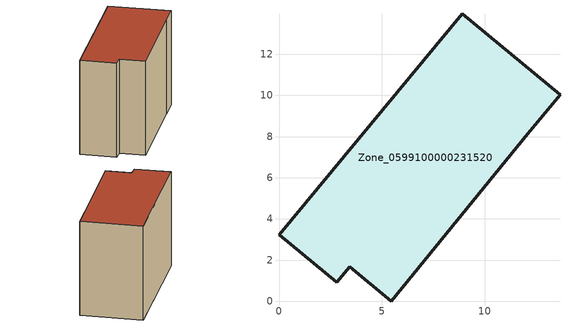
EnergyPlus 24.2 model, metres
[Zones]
Zone_0599100000231520
 floor ground (C_G): 3.44,1.67 2.8,0.92 0,3.24 8.89,13.97 13.65,10.03 12.08,8.14 5.45,0 z0
 wall outside (C_F): 8.89,13.97 0,3.24 2.8,0.92 3.44,1.67 5.45,0 12.08,8.14 13.65,10.03 8.89,13.97 z0:9.72
 roof outside (C_R): 12.08,8.14 13.65,10.03 8.89,13.97 0,3.24 2.8,0.92 3.44,1.67 5.45,0 z9.72
[BUILDING]
Pand.0599100000231520: North Axis=0; Terrain=City; Loads Convergence Tolerance Value=0.04; Temperature Convergence Tolerance Value=0.4; Solar Distribution=FullExterior; Maximum Number of Warmup Days=25; Minimum Number of Warmup Days=1
[Site:Location]
Rotterdam.The.Hague.AP_ZH_NLD Design_Conditions: Latitude=51.96; Longitude=4.45; Time Zone=1; Elevation=-4.5
[SITE:GROUNDTEMPERATURE:BUILDINGSURFACE]
18, 18, 18, 18, 18, 18, 18, 18, 18, 18, 18, 18
[MATERIAL] Thermal Absorptance=0.9; Solar Absorptance=0.7; Visible Absorptance=0.7
Name | Roughness | Thickness | Conductivity | Density | Specific Heat
G.TI.1946 | MediumSmooth | 0.15 | 1 | 540 | 1210
F.TI.1946 | Rough | 0.3 | 0.857143 | 1920 | 840
R.TI.1946 | MediumRough | 0.2 | 0.1 | 1500 | 1000
[CONSTRUCTION]
C_G: G.TI.1946
C_F: F.TI.1946
C_R: R.TI.1946
[ZONE]
Zone_0599100000231520: Type=1; Multiplier=1; Ceiling Height=Autocalculate; Volume=Autocalculate; Floor Area=autocalculate; Part of Total Floor Area=Yes
[ZONEINFILTRATION:DESIGNFLOWRATE]
Infil_Zone_0599100000231520: Zone or ZoneList or Space or SpaceList=Zone_0599100000231520; Schedule=AlwaysOn; Design Flow Rate Calculation Method=Flow/Area; Flow Rate per Floor Area=0.003; Constant Term Coefficient=1; Temperature Term Coefficient=0; Velocity Term Coefficient=0; Velocity Squared Term Coefficient=0
[HVACTEMPLATE:ZONE:IDEALLOADSAIRSYSTEM]
Zone_0599100000231520: Maximum Heating Supply Air Temperature=50; Minimum Cooling Supply Air Temperature=13; Maximum Heating Supply Air Humidity Ratio=0.0156; Minimum Cooling Supply Air Humidity Ratio=0.0077; Heating Limit=NoLimit; Cooling Limit=NoLimit; Dehumidification Control Type=ConstantSensibleHeatRatio; Cooling Sensible Heat Ratio=0.7; Dehumidification Setpoint=60; Humidification Control Type=None; Humidification Setpoint=30; Outdoor Air Method=None; Outdoor Air Flow Rate per Person=0.00944; Outdoor Air Flow Rate per Zone Floor Area=0; Outdoor Air Flow Rate per Zone=0; Demand Controlled Ventilation Type=None; Outdoor Air Economizer Type=NoEconomizer; Heat Recovery Type=None; Sensible Heat Recovery Effectiveness=0.7; Latent Heat Recovery Effectiveness=0.65
[ZONECONTROL:THERMOSTAT]
ThermostatControl_Zone_0599100000231520: Zone or ZoneList=Zone_0599100000231520; Control Type Schedule=DualSetpointControlType; Control 1=Thermostat_Zone_0599100000231520; Temperature Difference Between Cutout And Setpoint=0
[THERMOSTATSETPOINT:DUALSETPOINT]
Thermostat_Zone_0599100000231520: Heating Setpoint Temperature Schedule=HeatingSetpoint_Zone_0599100000231520; Cooling Setpoint Temperature Schedule=CoolingSetpoint_Zone_0599100000231520
[SCHEDULE:COMPACT]
HeatingSetpoint_Zone_0599100000231520: Through: 12/31, For: AllDays, Until: 24:00, 21
CoolingSetpoint_Zone_0599100000231520: Through: 12/31, For: AllDays, Until: 24:00, 24
DualSetpointControlType: Through: 12/31, For: AllDays, Until: 24:00, 4
AlwaysOn: Through: 12/31, For: AllDays, Until: 24:00, 1
